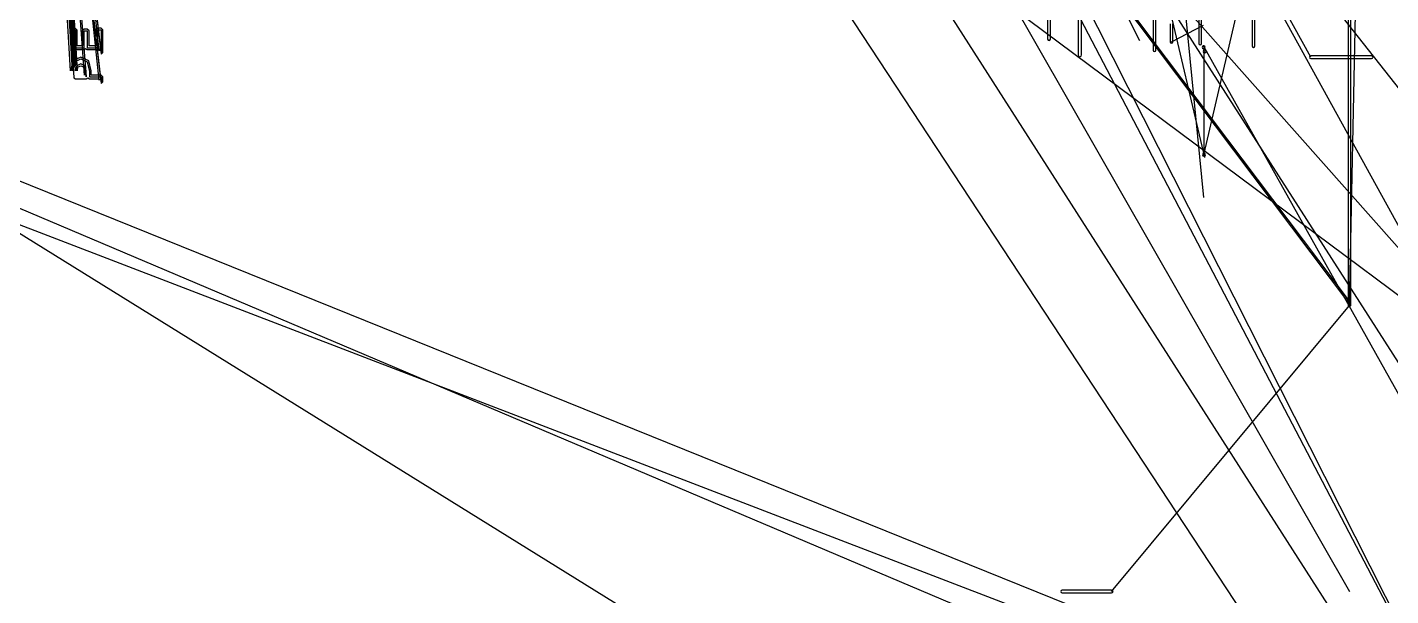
# Model space of a CAD drawing. Extents: x 0 to 334, y -361 to 120.
# Drawn here: x 77.5 to 135.9, y -34.2 to -9.8 of the extents above; entities that cross this region are included whole.
import ezdxf

# ---------------------------------------------------------------- set-up
doc = ezdxf.new("R2010")
doc.units = 0

msp = doc.modelspace()

# ---------------------------------------------------------------- linework, layer by layer
at = {"layer": 'Layer 1'}
for p, q in [((79.31, 84.9092), (292.42, -302.024)), ((75.05, 81.3792), (138.215, -39.3749)), ((77.19, 81.3792), (138.215, -39.3149)), ((68.6, 80.4392), (134.095, -33.9949)), ((134.095, -21.7549), (136.215, 80.4392)), ((134.155, -21.7549), (134.155, 80.4392)), ((75.452423, 70.589328), (319.8, -310.813)), ((134.095, -21.5749), (66.480002, 68.19915)), ((66.480002, 68.07915), (134.095, -21.6949)), ((91.66, 44.0822), (183.61, -72.6649)), ((88.075, 35.0192), (220.02, -113.935)), ((90.61, 24.1992), (300.55, -294.763)), ((16.67, 18.8522), (189.09, -88.0649)), ((99.66, 17.7592), (275.72, -257.134)), ((122.63, -11.0308), (122.63, 15.2522)), ((79.3539, -9.97161), (78.104903, 10.895594)), ((78.179903, 10.895594), (79.4289, -9.97161)), ((80.6633, -10.928), (78.179903, 10.895594)), ((78.179903, 10.820594), (80.6633, -11.003)), ((78.254903, 10.970594), (79.5039, -10.7598)), ((80.5883, -10.853), (78.254903, 10.970594)), ((79.520233, -11.535335), (78.271328, 10.288277)), ((78.318195, 10.373112), (79.5671, -11.4505)), ((78.392155, 9.92401), (79.6411, -11.7173)), ((79.955, -11.8996), (78.392155, 9.92401)), ((79.353848, -11.7173), (78.104903, 9.644354)), ((78.179903, 9.644354), (79.4289, -11.7173)), ((80.6633, -12.1793), (78.179903, 9.644354)), ((78.179903, 9.569354), (80.6633, -12.2543)), ((78.254903, 9.719354), (79.5039, -12.0164)), ((80.5883, -12.1043), (78.254903, 9.719354)), ((78.317155, 9.84901), (80.03, -11.9746)), ((79.566152, -11.7173), (78.317155, 9.84901)), ((23.605, 5.1022), (167.235, -55.7549)), ((167.31, -52.8299), (23.68, 5.1772)), ((23.68, 2.2522), (167.31, -52.9049)), ((122.48, 1.969199), (122.48, -11.0308)), ((121.175, -2.6158), (121.175, -10.3558)), ((121.235, -2.6158), (125.105, -10.4158)), ((121.295, -10.3558), (121.295, -2.6158)), ((132.437, -11.12455), (127.705, -2.4958)), ((126.475, -3.2158), (127.845, -17.1258)), ((127.645, -5.3958), (127.645, -10.5358)), ((127.765, -10.5358), (127.765, -5.3958)), ((145.6863, -28.4158), (115.965, -6.2558)), ((125.69, -6.2858), (125.69, -10.8258)), ((125.75, -6.2858), (127.89, -15.4258)), ((125.81, -10.8258), (125.81, -6.2858)), ((129.985, -6.1058), (127.86, -15.2458)), ((129.925, -6.1058), (129.925, -10.6458)), ((130.045, -10.6458), (130.045, -6.1058)), ((79.4289, -9.89661), (79.3539, -9.97161)), ((79.5694, -9.89661), (79.4289, -9.89661)), ((79.6444, -9.97161), (79.5694, -9.89661)), ((80.5227, -9.87838), (80.4477, -9.95338)), ((80.6633, -9.87838), (80.5227, -9.87838)), ((80.7383, -9.95338), (80.6633, -9.87838)), ((126.415, -9.6958), (126.415, -10.4658)), ((126.475, -10.4658), (127.845, -9.7558)), ((126.535, -10.4658), (126.535, -9.6958)), ((134.035, -9.4549), (134.035, -21.7549)), ((79.4289, -9.97161), (79.5694, -9.97161)), ((79.5694, -9.97161), (79.5694, -10.7234)), ((79.6444, -10.6484), (79.6444, -9.97161)), ((79.9349, -9.92802), (79.8599, -10.00302)), ((79.8599, -10.00302), (79.8599, -10.6484)), ((80.0754, -9.928), (79.9349, -9.92802)), ((79.9349, -10.7234), (79.9349, -10.003)), ((79.9349, -10.003), (80.0754, -10.003)), ((80.1504, -10.003), (80.0754, -9.928)), ((80.0754, -10.003), (80.0754, -10.7234)), ((80.1504, -10.6484), (80.1504, -10.003)), ((80.4477, -9.95338), (80.4477, -10.6484)), ((80.5227, -10.7234), (80.5227, -9.95338)), ((80.5227, -9.95338), (80.6633, -9.95338)), ((80.6633, -9.95338), (80.6633, -10.928)), ((80.7383, -10.928), (80.7383, -9.95338)), ((121.175, -10.3558), (121.192574, -10.398226)), ((121.192574, -10.398226), (121.235, -10.4158)), ((121.235, -10.4158), (121.277426, -10.398226)), ((121.277426, -10.398226), (121.295, -10.3558)), ((126.415, -10.4658), (126.432574, -10.508226)), ((126.517426, -10.508226), (126.535, -10.4658)), ((79.5039, -10.7598), (79.569459, -10.798379)), ((79.5694, -10.7234), (79.9349, -10.7234)), ((79.569459, -10.798379), (79.9349, -10.7984)), ((79.8599, -10.6484), (79.6444, -10.6484)), ((79.9349, -10.7984), (80.00518, -10.749578)), ((80.00518, -10.749578), (80.07546, -10.7984)), ((80.0754, -10.7234), (80.5227, -10.7234)), ((80.07546, -10.7984), (80.5227, -10.7984)), ((80.4477, -10.6484), (80.1504, -10.6484)), ((80.5227, -10.7984), (80.58826, -10.759819)), ((80.58826, -10.759819), (80.5883, -10.853)), ((80.6633, -11.003), (80.7383, -10.928)), ((122.48, -11.0308), (122.501967, -11.083833)), ((122.501967, -11.083833), (122.555, -11.1058)), ((122.555, -11.1058), (122.608033, -11.083833)), ((122.608033, -11.083833), (122.63, -11.0308)), ((125.69, -10.8258), (125.707574, -10.868226)), ((125.707574, -10.868226), (125.75, -10.8858)), ((125.75, -10.8858), (125.792426, -10.868226)), ((125.792426, -10.868226), (125.81, -10.8258)), ((126.432574, -10.508226), (126.475, -10.5258)), ((126.475, -10.5258), (126.517426, -10.508226)), ((127.645, -10.5358), (127.662574, -10.578226)), ((127.662574, -10.578226), (127.705, -10.5958)), ((127.705, -10.5958), (127.747426, -10.578226)), ((127.747426, -10.578226), (127.765, -10.5358)), ((127.802574, -10.663374), (127.785, -10.7058)), ((127.785, -10.7058), (127.802574, -10.748226)), ((127.845, -10.6458), (127.802574, -10.663374)), ((127.802574, -10.748226), (127.845, -10.7658)), ((127.847574, -10.843374), (127.83, -10.8858)), ((127.83, -10.8858), (127.847574, -10.928226)), ((137.93, -28.6588), (127.845, -10.6458)), ((127.86, -10.6458), (127.845, -10.6458)), ((127.845, -10.7658), (127.86, -10.7658)), ((127.89, -10.8258), (127.847574, -10.843374)), ((127.847574, -10.928226), (127.89, -10.9458)), ((127.902426, -10.663374), (127.86, -10.6458)), ((127.86, -10.7058), (127.86, -10.7658)), ((127.86, -10.7658), (127.902426, -10.748226)), ((127.875, -15.3058), (127.875, -10.8258)), ((127.905, -10.8258), (127.89, -10.8258)), ((127.905, -10.8858), (127.89, -10.9458)), ((127.89, -10.9458), (127.905, -10.9458)), ((127.92, -10.7058), (127.902426, -10.663374)), ((127.902426, -10.748226), (127.92, -10.7058)), ((127.947426, -10.843374), (127.905, -10.8258)), ((127.905, -10.9458), (127.947426, -10.928226)), ((127.965, -10.8858), (127.947426, -10.843374)), ((127.947426, -10.928226), (127.965, -10.8858)), ((129.925, -10.6458), (129.942574, -10.688226)), ((129.942574, -10.688226), (129.985, -10.7058)), ((129.985, -10.7058), (130.027426, -10.688226)), ((130.027426, -10.688226), (130.045, -10.6458)), ((132.394574, -11.082124), (132.377, -11.12455)), ((132.437, -11.06455), (132.394574, -11.082124)), ((135.037, -11.0646), (132.437, -11.06455)), ((135.079426, -11.082174), (135.037, -11.0646)), ((135.097, -11.1246), (135.079426, -11.082174)), ((79.462273, -11.289448), (79.353848, -11.7173)), ((79.4289, -11.7173), (79.523157, -11.333317)), ((79.797611, -11.12762), (79.462273, -11.289448)), ((79.5671, -11.4505), (79.520233, -11.535335)), ((79.523157, -11.333317), (79.797663, -11.20262)), ((79.62651, -11.496434), (79.566152, -11.7173)), ((79.797663, -11.418421), (79.62651, -11.496434)), ((79.6411, -11.7173), (79.685776, -11.542329)), ((79.685776, -11.542329), (79.685777, -11.542328)), ((79.685777, -11.542328), (79.797611, -11.493421)), ((80.134782, -11.289701), (79.797611, -11.12762)), ((79.797611, -11.493421), (79.910271, -11.542328)), ((79.797663, -11.20262), (80.073821, -11.333317)), ((79.969642, -11.496434), (79.797663, -11.418421)), ((79.910271, -11.542328), (79.910272, -11.542329)), ((79.910272, -11.542329), (79.954948, -11.7173)), ((80.03, -11.7173), (79.969642, -11.496434)), ((80.073821, -11.333317), (80.167252, -11.7173)), ((80.2422, -11.7173), (80.134621, -11.289476)), ((80.134621, -11.289476), (80.134782, -11.289701)), ((132.377, -11.12455), (132.394574, -11.166976)), ((132.394574, -11.166976), (132.437, -11.18455)), ((132.437, -11.18455), (135.037, -11.1846)), ((135.037, -11.1846), (135.079426, -11.167026)), ((135.079426, -11.167026), (135.097, -11.1246)), ((79.5039, -12.0164), (79.566152, -12.049578)), ((79.566152, -12.049578), (80.03, -12.0496)), ((79.954948, -11.7173), (79.955, -11.8996)), ((80.03, -11.9746), (80.03, -11.7173)), ((80.03, -12.0496), (80.098626, -12.004848)), ((80.098626, -12.004848), (80.167252, -12.0496)), ((80.167252, -11.7173), (80.1672, -11.9746)), ((80.1672, -11.9746), (80.6633, -11.9746)), ((80.167252, -12.0496), (80.5883, -12.0496)), ((80.2422, -11.8996), (80.2422, -11.7173)), ((80.6633, -11.8996), (80.2422, -11.8996)), ((80.5883, -12.0496), (80.5883, -12.1043)), ((80.7383, -11.9746), (80.6633, -11.8996)), ((80.6633, -11.9746), (80.6633, -12.1793)), ((80.6633, -12.2543), (80.7383, -12.1793)), ((80.7383, -12.1793), (80.7383, -11.9746)), ((127.817574, -15.263374), (127.8, -15.3058)), ((127.8, -15.3058), (127.817574, -15.348226)), ((127.86, -15.2458), (127.817574, -15.263374)), ((127.817574, -15.348226), (127.86, -15.3658)), ((127.875, -15.2458), (127.86, -15.2458)), ((127.86, -15.3658), (127.875, -15.3658)), ((127.917426, -15.263374), (127.875, -15.2458)), ((127.875, -15.3658), (127.917426, -15.348226)), ((127.935, -15.3058), (127.917426, -15.263374)), ((127.917426, -15.348226), (127.935, -15.3058)), ((134.137426, -21.592474), (134.095, -21.5749)), ((123.915, -33.9949), (134.095, -21.7549)), ((134.035, -21.7549), (134.052574, -21.797326)), ((134.052574, -21.797326), (134.095, -21.8149)), ((134.095, -21.6949), (134.137426, -21.677326)), ((134.095, -21.8149), (134.155, -21.7549)), ((134.155, -21.6349), (134.137426, -21.592474)), ((134.137426, -21.677326), (134.155, -21.6349)), ((121.752574, -33.952474), (121.735, -33.9949)), ((121.735, -33.9949), (121.752574, -34.037326)), ((121.795, -33.9349), (121.752574, -33.952474)), ((121.752574, -34.037326), (121.795, -34.0549)), ((123.915, -33.9349), (121.795, -33.9349)), ((121.795, -34.0549), (123.915, -34.0549)), ((123.957426, -33.952474), (123.915, -33.9349)), ((123.915, -34.0549), (123.957426, -34.037326)), ((123.975, -33.9949), (123.957426, -33.952474)), ((123.957426, -34.037326), (123.975, -33.9949))]:
    msp.add_line(p, q, dxfattribs=at)

doc.saveas('drawing.dxf')
